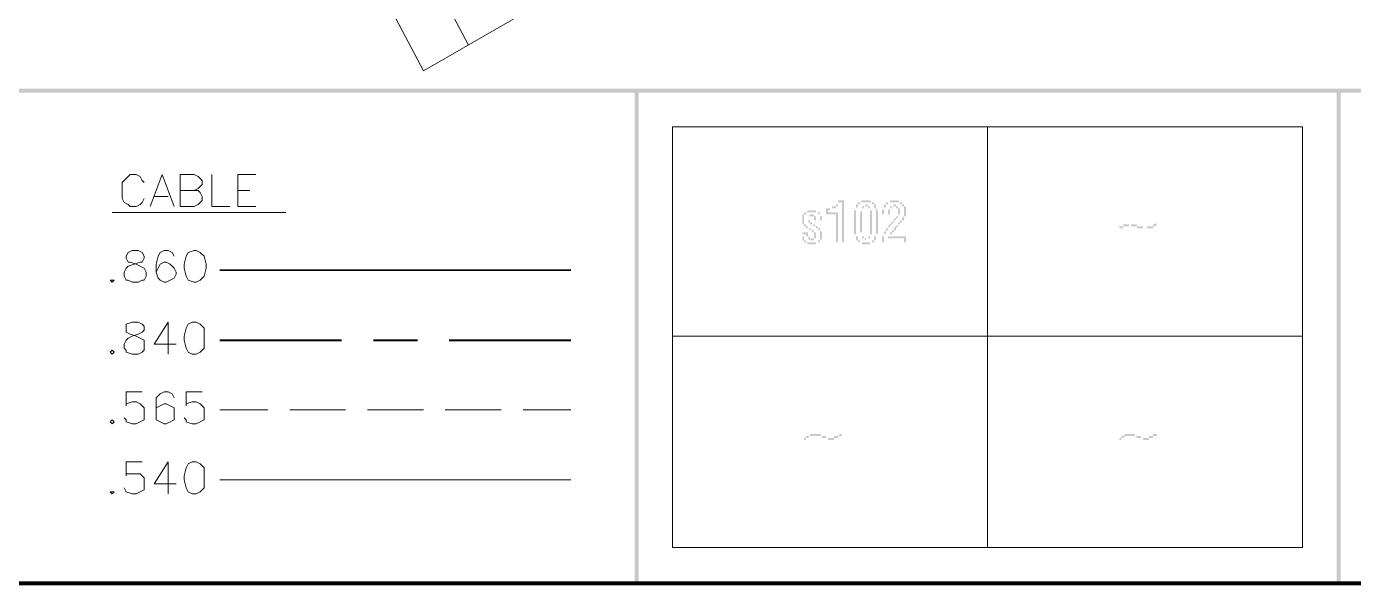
# Model space of a CAD drawing. Header units: millimetres. Extents: x 3.6 to 37.8, y 0.6 to 28.7.
# Drawn here: x 17.978 to 20.753, y 0.556 to 1.724 of the extents above; entities that cross this region are included whole.
import ezdxf

# ---------------------------------------------------------------- set-up
doc = ezdxf.new("R2010")
doc.units = ezdxf.units.MM
doc.layers.add('PDF_0', color=7, linetype='Continuous')
doc.layers.add('PDF_S102$ROAD', color=8, linetype='Continuous', true_color=0x7f7f7f)

msp = doc.modelspace()

# ---------------------------------------------------------------- hatches: boundary and pattern name
at = {"layer": 'PDF_0', "transparency": 33554559}
h = msp.add_hatch(color=256, dxfattribs=at)
h.paths.add_polyline_path([(19.67962, 1.35664), (19.67962, 1.35664), (19.67545, 1.35664), (19.67545, 1.35247), (19.67545, 1.35247), (19.67545, 1.35247), (19.67545, 1.35247), (19.67545, 1.3483), (19.67545, 1.3483), (19.67128, 1.3483), (19.67128, 1.3483), (19.67128, 1.3483), (19.67128, 1.3483), (19.67128, 1.34413), (19.66711, 1.34413), (19.66711, 1.34413), (19.66711, 1.34413), (19.66711, 1.34413), (19.66294, 1.34413), (19.66294, 1.34413), (19.66294, 1.34413), (19.66294, 1.34413), (19.65877, 1.34413), (19.65877, 1.33996), (19.65877, 1.33996), (19.6546, 1.33996), (19.6546, 1.33996), (19.6546, 1.33996), (19.6546, 1.33579), (19.67545, 1.33579), (19.67545, 1.27324), (19.68379, 1.27324), (19.68379, 1.35664)], flags=0)
h.paths.add_polyline_path([(19.67545, 1.36081), (19.68796, 1.36081), (19.68796, 1.27324), (19.67128, 1.27324), (19.67128, 1.33162), (19.65043, 1.33162), (19.65043, 1.34413), (19.6546, 1.34413), (19.6546, 1.34413), (19.6546, 1.34413), (19.65877, 1.34413), (19.65877, 1.34413), (19.65877, 1.34413), (19.65877, 1.34413), (19.66294, 1.34413), (19.66294, 1.34413), (19.66294, 1.34413), (19.66294, 1.3483), (19.66711, 1.3483), (19.66711, 1.3483), (19.66711, 1.3483), (19.66711, 1.3483), (19.66711, 1.3483), (19.67128, 1.3483), (19.67128, 1.3483), (19.67128, 1.35247), (19.67128, 1.35247), (19.67128, 1.35247), (19.67128, 1.35247), (19.67545, 1.35247), (19.67545, 1.35664), (19.67545, 1.35664), (19.67545, 1.35664), (19.67545, 1.35664), (19.67545, 1.36081), (19.67545, 1.36081)], flags=0)
h = msp.add_hatch(color=256, dxfattribs=at)
h.paths.add_polyline_path([(19.74634, 1.32328), (19.74634, 1.29409), (19.74634, 1.29409), (19.74634, 1.29409), (19.74634, 1.28992), (19.74634, 1.28992), (19.74217, 1.28992), (19.74217, 1.28992), (19.74217, 1.28575), (19.74217, 1.28575), (19.74217, 1.28575), (19.74217, 1.28575), (19.74217, 1.28158), (19.74217, 1.28158), (19.74217, 1.28158), (19.74217, 1.28158), (19.738, 1.28158), (19.738, 1.28158), (19.738, 1.28158), (19.738, 1.28158), (19.73383, 1.28158), (19.73383, 1.27741), (19.73383, 1.27741), (19.73383, 1.27741), (19.72966, 1.28158), (19.72966, 1.28158), (19.72966, 1.28158), (19.72966, 1.28158), (19.72549, 1.28158), (19.72549, 1.28158), (19.72549, 1.28158), (19.72549, 1.28158), (19.72549, 1.28575), (19.72549, 1.28575), (19.72549, 1.28575), (19.72549, 1.28575), (19.72549, 1.28575), (19.72549, 1.28575), (19.72549, 1.28992), (19.72549, 1.28992), (19.72549, 1.28992), (19.72549, 1.29409), (19.72549, 1.29409), (19.72132, 1.29409), (19.72132, 1.29826), (19.72132, 1.29826), (19.72132, 1.29826), (19.72132, 1.3066), (19.72132, 1.33579), (19.72132, 1.33579), (19.72132, 1.33579), (19.72549, 1.33996), (19.72549, 1.33996), (19.72549, 1.33996), (19.72549, 1.34413), (19.72549, 1.34413), (19.72549, 1.34413), (19.72549, 1.34413), (19.72549, 1.34413), (19.72549, 1.3483), (19.72549, 1.3483), (19.72549, 1.3483), (19.72549, 1.3483), (19.72966, 1.3483), (19.72966, 1.3483), (19.72966, 1.3483), (19.72966, 1.3483), (19.73383, 1.35247), (19.73383, 1.35247), (19.73383, 1.35247), (19.73383, 1.35247), (19.738, 1.35247), (19.738, 1.3483), (19.738, 1.3483), (19.738, 1.3483), (19.74217, 1.3483), (19.74217, 1.3483), (19.74217, 1.3483), (19.74217, 1.3483), (19.74217, 1.3483), (19.74217, 1.34413), (19.74217, 1.34413), (19.74217, 1.34413), (19.74217, 1.34413), (19.74217, 1.33996), (19.74217, 1.33996), (19.74634, 1.33996), (19.74634, 1.33579), (19.74634, 1.33579), (19.74634, 1.33579), (19.74634, 1.33162)], flags=0)
h.paths.add_polyline_path([(19.73383, 1.35664), (19.73383, 1.35664), (19.72966, 1.35664), (19.72966, 1.35664), (19.72966, 1.35664), (19.72549, 1.35664), (19.72549, 1.35664), (19.72549, 1.35664), (19.72549, 1.35664), (19.72549, 1.35664), (19.72132, 1.35664), (19.72132, 1.35664), (19.72132, 1.35247), (19.72132, 1.35247), (19.72132, 1.35247), (19.71715, 1.35247), (19.71715, 1.35247), (19.71715, 1.3483), (19.71715, 1.3483), (19.71715, 1.3483), (19.71715, 1.3483), (19.71715, 1.3483), (19.71715, 1.3483), (19.71298, 1.34413), (19.71298, 1.34413), (19.71298, 1.34413), (19.71298, 1.33996), (19.71298, 1.33996), (19.71298, 1.33996), (19.71298, 1.33996), (19.71298, 1.33996), (19.71298, 1.33579), (19.71298, 1.33579), (19.71298, 1.33579), (19.71298, 1.33579), (19.71298, 1.33162), (19.71298, 1.33162), (19.71298, 1.33162), (19.71298, 1.33162), (19.71298, 1.32745), (19.71298, 1.32745), (19.71298, 1.32745), (19.71298, 1.32745), (19.71298, 1.32328), (19.71298, 1.32328), (19.71298, 1.32328), (19.71298, 1.31911), (19.71298, 1.31911), (19.71298, 1.31494), (19.71298, 1.31494), (19.71298, 1.31494), (19.71298, 1.31077), (19.71298, 1.31077), (19.71298, 1.31077), (19.71298, 1.3066), (19.71298, 1.3066), (19.71298, 1.3066), (19.71298, 1.30243), (19.71298, 1.30243), (19.71298, 1.30243), (19.71298, 1.30243), (19.71298, 1.29826), (19.71298, 1.29826), (19.71298, 1.29826), (19.71298, 1.29826), (19.71298, 1.29409), (19.71298, 1.29409), (19.71298, 1.29409), (19.71298, 1.29409), (19.71298, 1.29409), (19.71298, 1.28992), (19.71298, 1.28992), (19.71298, 1.28992), (19.71298, 1.28575), (19.71298, 1.28575), (19.71298, 1.28575), (19.71715, 1.28575), (19.71715, 1.28158), (19.71715, 1.28158), (19.71715, 1.28158), (19.71715, 1.28158), (19.71715, 1.28158), (19.71715, 1.27741), (19.72132, 1.27741), (19.72132, 1.27741), (19.72132, 1.27741), (19.72132, 1.27741), (19.72132, 1.27324), (19.72132, 1.27324), (19.72549, 1.27324), (19.72549, 1.27324), (19.72549, 1.27324), (19.72549, 1.27324), (19.72966, 1.27324), (19.72966, 1.27324), (19.72966, 1.27324), (19.73383, 1.27324), (19.73383, 1.27324), (19.73383, 1.27324), (19.73383, 1.27324), (19.738, 1.27324), (19.738, 1.27324), (19.738, 1.27324), (19.74217, 1.27324), (19.74217, 1.27324), (19.74217, 1.27324), (19.74217, 1.27324), (19.74217, 1.27324), (19.74634, 1.27324), (19.74634, 1.27741), (19.74634, 1.27741), (19.74634, 1.27741), (19.74634, 1.27741), (19.75051, 1.27741), (19.75051, 1.27741), (19.75051, 1.28158), (19.75051, 1.28158), (19.75051, 1.28158), (19.75051, 1.28158), (19.75051, 1.28158), (19.75051, 1.28575), (19.75468, 1.28575), (19.75468, 1.28575), (19.75468, 1.28575), (19.75468, 1.28992), (19.75468, 1.28992), (19.75468, 1.28992), (19.75468, 1.29409), (19.75468, 1.29409), (19.75468, 1.29409), (19.75468, 1.29409), (19.75468, 1.29409), (19.75468, 1.29826), (19.75468, 1.29826), (19.75468, 1.29826), (19.75468, 1.29826), (19.75468, 1.30243), (19.75468, 1.30243), (19.75468, 1.30243), (19.75468, 1.3066), (19.75468, 1.3066), (19.75468, 1.3066), (19.75468, 1.31077), (19.75468, 1.31077), (19.75468, 1.31077), (19.75468, 1.31494), (19.75468, 1.31494), (19.75468, 1.31494), (19.75468, 1.31911), (19.75468, 1.31911), (19.75468, 1.31911), (19.75468, 1.32328), (19.75468, 1.32328), (19.75468, 1.32745), (19.75468, 1.32745), (19.75468, 1.32745), (19.75468, 1.33162), (19.75468, 1.33162), (19.75468, 1.33162), (19.75468, 1.33579), (19.75468, 1.33579), (19.75468, 1.33579), (19.75468, 1.33579), (19.75468, 1.33996), (19.75468, 1.33996), (19.75468, 1.33996), (19.75468, 1.33996), (19.75468, 1.34413), (19.75468, 1.34413), (19.75468, 1.34413), (19.75051, 1.34413), (19.75051, 1.3483), (19.75051, 1.3483), (19.75051, 1.3483), (19.75051, 1.3483), (19.75051, 1.3483), (19.75051, 1.3483), (19.75051, 1.3483), (19.75051, 1.35247), (19.75051, 1.35247), (19.75051, 1.35247), (19.74634, 1.35247), (19.74634, 1.35247), (19.74634, 1.35247), (19.74634, 1.35664), (19.74634, 1.35664), (19.74217, 1.35664), (19.74217, 1.35664), (19.74217, 1.35664), (19.74217, 1.35664), (19.738, 1.35664), (19.738, 1.35664), (19.738, 1.35664), (19.73383, 1.35664), (19.73383, 1.35664), (19.73383, 1.35664)], flags=0)
h.paths.add_polyline_path([(19.74217, 1.32328), (19.74217, 1.33162), (19.74217, 1.33579), (19.74217, 1.33579), (19.74217, 1.33996), (19.74217, 1.33996), (19.74217, 1.33996), (19.74217, 1.33996), (19.74217, 1.34413), (19.74217, 1.34413), (19.74217, 1.34413), (19.738, 1.34413), (19.738, 1.34413), (19.738, 1.3483), (19.738, 1.3483), (19.738, 1.3483), (19.73383, 1.3483), (19.73383, 1.3483), (19.73383, 1.3483), (19.73383, 1.3483), (19.72966, 1.3483), (19.72966, 1.3483), (19.72966, 1.3483), (19.72966, 1.34413), (19.72966, 1.34413), (19.72966, 1.34413), (19.72549, 1.34413), (19.72549, 1.34413), (19.72549, 1.34413), (19.72549, 1.33996), (19.72549, 1.33996), (19.72549, 1.33996), (19.72549, 1.33996), (19.72549, 1.33579), (19.72549, 1.33579), (19.72549, 1.33579), (19.72549, 1.32328), (19.72549, 1.29826), (19.72549, 1.29826), (19.72549, 1.29409), (19.72549, 1.29409), (19.72549, 1.29409), (19.72549, 1.28992), (19.72549, 1.28992), (19.72549, 1.28992), (19.72549, 1.28575), (19.72549, 1.28575), (19.72549, 1.28575), (19.72549, 1.28575), (19.72966, 1.28575), (19.72966, 1.28575), (19.72966, 1.28158), (19.72966, 1.28158), (19.72966, 1.28158), (19.73383, 1.28158), (19.73383, 1.28158), (19.73383, 1.28158), (19.73383, 1.28158), (19.738, 1.28158), (19.738, 1.28158), (19.738, 1.28158), (19.738, 1.28575), (19.738, 1.28575), (19.738, 1.28575), (19.74217, 1.28575), (19.74217, 1.28575), (19.74217, 1.28575), (19.74217, 1.28992), (19.74217, 1.28992), (19.74217, 1.28992), (19.74217, 1.29409), (19.74217, 1.29409), (19.74217, 1.29409), (19.74217, 1.29409), (19.74217, 1.3066)], flags=0)
h.paths.add_polyline_path([(19.73383, 1.36081), (19.73383, 1.36081), (19.738, 1.36081), (19.738, 1.36081), (19.738, 1.36081), (19.74217, 1.36081), (19.74217, 1.36081), (19.74217, 1.36081), (19.74217, 1.36081), (19.74634, 1.35664), (19.74634, 1.35664), (19.74634, 1.35664), (19.74634, 1.35664), (19.74634, 1.35664), (19.75051, 1.35664), (19.75051, 1.35664), (19.75051, 1.35247), (19.75051, 1.35247), (19.75051, 1.35247), (19.75468, 1.35247), (19.75468, 1.35247), (19.75468, 1.35247), (19.75468, 1.3483), (19.75468, 1.3483), (19.75468, 1.3483), (19.75468, 1.3483), (19.75468, 1.34413), (19.75468, 1.34413), (19.75468, 1.34413), (19.75468, 1.34413), (19.75885, 1.33996), (19.75885, 1.33996), (19.75885, 1.33996), (19.75885, 1.33996), (19.75885, 1.33579), (19.75885, 1.33579), (19.75885, 1.33579), (19.75885, 1.33579), (19.75885, 1.33579), (19.75885, 1.33162), (19.75885, 1.33162), (19.75885, 1.33162), (19.75885, 1.32745), (19.75885, 1.32745), (19.75885, 1.32745), (19.75885, 1.32745), (19.75885, 1.32328), (19.75885, 1.32328), (19.75885, 1.32328), (19.75885, 1.31911), (19.75885, 1.31911), (19.75885, 1.31911), (19.75885, 1.31494), (19.75885, 1.31494), (19.75885, 1.31077), (19.75885, 1.31077), (19.75885, 1.31077), (19.75885, 1.3066), (19.75885, 1.3066), (19.75885, 1.3066), (19.75885, 1.30243), (19.75885, 1.30243), (19.75885, 1.30243), (19.75885, 1.30243), (19.75885, 1.29826), (19.75885, 1.29826), (19.75885, 1.29826), (19.75885, 1.29826), (19.75885, 1.29409), (19.75885, 1.29409), (19.75885, 1.29409), (19.75885, 1.29409), (19.75885, 1.29409), (19.75885, 1.28992), (19.75885, 1.28992), (19.75468, 1.28992), (19.75468, 1.28992), (19.75468, 1.28575), (19.75468, 1.28575), (19.75468, 1.28575), (19.75468, 1.28158), (19.75468, 1.28158), (19.75468, 1.28158), (19.75468, 1.28158), (19.75468, 1.28158), (19.75468, 1.28158), (19.75468, 1.27741), (19.75051, 1.27741), (19.75051, 1.27741), (19.75051, 1.27741), (19.75051, 1.27324), (19.75051, 1.27324), (19.74634, 1.27324), (19.74634, 1.27324), (19.74634, 1.27324), (19.74634, 1.27324), (19.74217, 1.27324), (19.74217, 1.27324), (19.74217, 1.26907), (19.74217, 1.26907), (19.738, 1.26907), (19.738, 1.26907), (19.738, 1.26907), (19.738, 1.26907), (19.73383, 1.26907), (19.73383, 1.26907), (19.73383, 1.26907), (19.72966, 1.26907), (19.72966, 1.26907), (19.72966, 1.26907), (19.72966, 1.26907), (19.72549, 1.26907), (19.72549, 1.26907), (19.72549, 1.27324), (19.72549, 1.27324), (19.72132, 1.27324), (19.72132, 1.27324), (19.72132, 1.27324), (19.72132, 1.27324), (19.71715, 1.27324), (19.71715, 1.27324), (19.71715, 1.27741), (19.71715, 1.27741), (19.71715, 1.27741), (19.71715, 1.27741), (19.71298, 1.27741), (19.71298, 1.28158), (19.71298, 1.28158), (19.71298, 1.28158), (19.71298, 1.28158), (19.71298, 1.28158), (19.71298, 1.28575), (19.71298, 1.28575), (19.71298, 1.28575), (19.71298, 1.28992), (19.71298, 1.28992), (19.71298, 1.28992), (19.70881, 1.28992), (19.70881, 1.28992), (19.70881, 1.29409), (19.70881, 1.29409), (19.70881, 1.29409), (19.70881, 1.29409), (19.70881, 1.29409), (19.70881, 1.29826), (19.70881, 1.29826), (19.70881, 1.29826), (19.70881, 1.30243), (19.70881, 1.30243), (19.70881, 1.30243), (19.70881, 1.30243), (19.70881, 1.3066), (19.70881, 1.3066), (19.70881, 1.3066), (19.70881, 1.31077), (19.70881, 1.31077), (19.70881, 1.31494), (19.70881, 1.31494), (19.70881, 1.31494), (19.70881, 1.31911), (19.70881, 1.31911), (19.70881, 1.31911), (19.70881, 1.32328), (19.70881, 1.32328), (19.70881, 1.32328), (19.70881, 1.32745), (19.70881, 1.32745), (19.70881, 1.32745), (19.70881, 1.32745), (19.70881, 1.33162), (19.70881, 1.33162), (19.70881, 1.33162), (19.70881, 1.33162), (19.70881, 1.33579), (19.70881, 1.33579), (19.70881, 1.33579), (19.70881, 1.33579), (19.70881, 1.33996), (19.70881, 1.33996), (19.71298, 1.33996), (19.71298, 1.34413), (19.71298, 1.34413), (19.71298, 1.34413), (19.71298, 1.34413), (19.71298, 1.3483), (19.71298, 1.3483), (19.71298, 1.3483), (19.71298, 1.3483), (19.71298, 1.3483), (19.71298, 1.35247), (19.71715, 1.35247), (19.71715, 1.35247), (19.71715, 1.35247), (19.71715, 1.35664), (19.71715, 1.35664), (19.71715, 1.35664), (19.72132, 1.35664), (19.72132, 1.35664), (19.72132, 1.35664), (19.72132, 1.35664), (19.72132, 1.35664), (19.72549, 1.36081), (19.72549, 1.36081), (19.72549, 1.36081), (19.72966, 1.36081), (19.72966, 1.36081), (19.72966, 1.36081), (19.72966, 1.36081), (19.73383, 1.36081), (19.73383, 1.36081)], flags=0)
h = msp.add_hatch(color=256, dxfattribs=at)
h.paths.add_polyline_path([(19.7797, 1.28158), (19.7797, 1.28575), (19.7797, 1.28575), (19.7797, 1.28575), (19.78387, 1.28575), (19.78387, 1.28575), (19.78387, 1.28992), (19.78387, 1.28992), (19.78387, 1.28992), (19.78387, 1.28992), (19.78387, 1.28992), (19.78387, 1.29409), (19.78387, 1.29409), (19.78804, 1.29409), (19.78804, 1.29409), (19.78804, 1.29826), (19.78804, 1.29826), (19.78804, 1.29826), (19.79221, 1.29826), (19.79221, 1.30243), (19.79221, 1.30243), (19.79221, 1.30243), (19.79221, 1.30243), (19.79638, 1.3066), (19.79638, 1.3066), (19.79638, 1.3066), (19.79638, 1.3066), (19.79638, 1.3066), (19.80055, 1.31077), (19.80055, 1.31077), (19.80055, 1.31077), (19.80055, 1.31077), (19.80055, 1.31494), (19.80472, 1.31494), (19.80472, 1.31494), (19.80472, 1.31494), (19.80472, 1.31494), (19.80472, 1.31911), (19.80889, 1.31911), (19.80889, 1.31911), (19.80889, 1.31911), (19.80889, 1.32328), (19.80889, 1.32328), (19.80889, 1.32328), (19.80889, 1.32328), (19.81306, 1.32745), (19.81306, 1.32745), (19.81306, 1.32745), (19.81306, 1.32745), (19.81306, 1.33162), (19.81306, 1.33162), (19.81306, 1.33162), (19.81306, 1.33162), (19.81306, 1.33579), (19.81306, 1.33579), (19.81306, 1.33579), (19.81306, 1.33579), (19.81306, 1.33579), (19.81306, 1.33996), (19.81306, 1.33996), (19.81306, 1.33996), (19.81306, 1.34413), (19.81306, 1.34413), (19.81306, 1.34413), (19.81306, 1.34413), (19.81306, 1.3483), (19.81306, 1.3483), (19.81306, 1.3483), (19.80889, 1.3483), (19.80889, 1.35247), (19.80889, 1.35247), (19.80889, 1.35247), (19.80889, 1.35247), (19.80889, 1.35247), (19.80889, 1.35247), (19.80472, 1.35247), (19.80472, 1.35664), (19.80472, 1.35664), (19.80472, 1.35664), (19.80055, 1.35664), (19.80055, 1.35664), (19.80055, 1.35664), (19.80055, 1.35664), (19.79638, 1.35664), (19.79638, 1.35664), (19.79638, 1.35664), (19.79221, 1.35664), (19.79221, 1.35664), (19.79221, 1.35664), (19.78804, 1.35664), (19.78804, 1.35664), (19.78804, 1.35664), (19.78804, 1.35664), (19.78387, 1.35664), (19.78387, 1.35664), (19.78387, 1.35664), (19.7797, 1.35664), (19.7797, 1.35664), (19.7797, 1.35664), (19.7797, 1.35247), (19.7797, 1.35247), (19.77553, 1.35247), (19.77553, 1.35247), (19.77553, 1.35247), (19.77553, 1.35247), (19.77553, 1.35247), (19.77553, 1.3483), (19.77553, 1.3483), (19.77553, 1.3483), (19.77553, 1.3483), (19.77136, 1.34413), (19.77136, 1.34413), (19.77136, 1.34413), (19.77136, 1.34413), (19.77136, 1.33996), (19.77136, 1.33996), (19.77136, 1.33996), (19.77136, 1.33579), (19.77136, 1.33579), (19.77136, 1.33579), (19.77136, 1.33579), (19.77136, 1.33162), (19.7797, 1.33162), (19.7797, 1.33579), (19.7797, 1.33579), (19.7797, 1.33996), (19.7797, 1.33996), (19.7797, 1.33996), (19.7797, 1.33996), (19.78387, 1.34413), (19.78387, 1.34413), (19.78387, 1.34413), (19.78387, 1.34413), (19.78387, 1.3483), (19.78387, 1.3483), (19.78387, 1.3483), (19.78387, 1.3483), (19.78804, 1.3483), (19.78804, 1.3483), (19.78804, 1.3483), (19.78804, 1.3483), (19.79221, 1.35247), (19.79221, 1.35247), (19.79221, 1.35247), (19.79221, 1.35247), (19.79638, 1.35247), (19.79638, 1.3483), (19.79638, 1.3483), (19.79638, 1.3483), (19.80055, 1.3483), (19.80055, 1.3483), (19.80055, 1.3483), (19.80055, 1.3483), (19.80055, 1.3483), (19.80055, 1.34413), (19.80055, 1.34413), (19.80055, 1.34413), (19.80472, 1.34413), (19.80472, 1.33996), (19.80472, 1.33996), (19.80472, 1.33996), (19.80472, 1.33579), (19.80472, 1.33579), (19.80472, 1.33579), (19.80472, 1.33579), (19.80472, 1.33579), (19.80472, 1.33162), (19.80472, 1.33162), (19.80055, 1.33162), (19.80055, 1.33162), (19.80055, 1.32745), (19.80055, 1.32745), (19.80055, 1.32745), (19.80055, 1.32745), (19.80055, 1.32328), (19.80055, 1.32328), (19.80055, 1.32328), (19.79638, 1.32328), (19.79638, 1.32328), (19.79638, 1.31911), (19.79638, 1.31911), (19.79638, 1.31911), (19.79221, 1.31911), (19.79221, 1.31494), (19.79221, 1.31494), (19.79221, 1.31494), (19.79221, 1.31494), (19.78804, 1.31077), (19.78804, 1.31077), (19.78804, 1.31077), (19.78804, 1.31077), (19.78804, 1.31077), (19.78804, 1.31077), (19.78387, 1.3066), (19.78387, 1.3066), (19.78387, 1.3066), (19.78387, 1.3066), (19.78387, 1.3066), (19.7797, 1.30243), (19.7797, 1.30243), (19.7797, 1.30243), (19.7797, 1.30243), (19.7797, 1.29826), (19.7797, 1.29826), (19.77553, 1.29826), (19.77553, 1.29826), (19.77553, 1.29409), (19.77553, 1.29409), (19.77553, 1.29409), (19.77553, 1.29409), (19.77553, 1.29409), (19.77553, 1.28992), (19.77553, 1.28992), (19.77136, 1.28992), (19.77136, 1.28992), (19.77136, 1.28575), (19.77136, 1.28575), (19.77136, 1.28575), (19.77136, 1.28158), (19.77136, 1.28158), (19.77136, 1.28158), (19.77136, 1.28158), (19.77136, 1.27741), (19.77136, 1.27741), (19.77136, 1.27741), (19.77136, 1.27741), (19.77136, 1.27324), (19.81306, 1.27324), (19.81306, 1.28158)], flags=0)
h.paths.add_polyline_path([(19.78387, 1.28575), (19.81723, 1.28575), (19.81723, 1.27324), (19.76719, 1.27324), (19.76719, 1.27324), (19.76719, 1.27324), (19.76719, 1.27324), (19.76719, 1.27324), (19.76719, 1.27741), (19.76719, 1.27741), (19.76719, 1.27741), (19.76719, 1.27741), (19.76719, 1.28158), (19.76719, 1.28158), (19.76719, 1.28158), (19.76719, 1.28575), (19.76719, 1.28575), (19.77136, 1.28575), (19.77136, 1.28575), (19.77136, 1.28992), (19.77136, 1.28992), (19.77136, 1.28992), (19.77136, 1.28992), (19.77136, 1.29409), (19.77136, 1.29409), (19.77136, 1.29409), (19.77136, 1.29409), (19.77136, 1.29409), (19.77553, 1.29826), (19.77553, 1.29826), (19.77553, 1.29826), (19.77553, 1.29826), (19.77553, 1.30243), (19.77553, 1.30243), (19.77553, 1.30243), (19.7797, 1.30243), (19.7797, 1.3066), (19.7797, 1.3066), (19.7797, 1.3066), (19.7797, 1.3066), (19.7797, 1.3066), (19.78387, 1.31077), (19.78387, 1.31077), (19.78387, 1.31077), (19.78387, 1.31077), (19.78387, 1.31077), (19.78804, 1.31494), (19.78804, 1.31494), (19.78804, 1.31494), (19.78804, 1.31494), (19.78804, 1.31494), (19.79221, 1.31911), (19.79221, 1.31911), (19.79221, 1.31911), (19.79221, 1.31911), (19.79221, 1.32328), (19.79638, 1.32328), (19.79638, 1.32328), (19.79638, 1.32328), (19.79638, 1.32328), (19.79638, 1.32745), (19.79638, 1.32745), (19.79638, 1.32745), (19.80055, 1.32745), (19.80055, 1.33162), (19.80055, 1.33162), (19.80055, 1.33162), (19.80055, 1.33162), (19.80055, 1.33579), (19.80055, 1.33579), (19.80055, 1.33579), (19.80055, 1.33579), (19.80055, 1.33579), (19.80055, 1.33996), (19.80055, 1.33996), (19.80055, 1.33996), (19.80055, 1.34413), (19.80055, 1.34413), (19.80055, 1.34413), (19.80055, 1.34413), (19.79638, 1.34413), (19.79638, 1.34413), (19.79638, 1.3483), (19.79638, 1.3483), (19.79638, 1.3483), (19.79221, 1.3483), (19.79221, 1.3483), (19.79221, 1.3483), (19.79221, 1.3483), (19.78804, 1.3483), (19.78804, 1.3483), (19.78804, 1.3483), (19.78804, 1.34413), (19.78804, 1.34413), (19.78387, 1.34413), (19.78387, 1.34413), (19.78387, 1.34413), (19.78387, 1.34413), (19.78387, 1.33996), (19.78387, 1.33996), (19.78387, 1.33996), (19.78387, 1.33579), (19.78387, 1.33579), (19.78387, 1.33579), (19.78387, 1.33162), (19.78387, 1.33162), (19.78387, 1.33162), (19.78387, 1.33162), (19.78387, 1.33162), (19.76719, 1.33162), (19.76719, 1.33162), (19.76719, 1.33579), (19.76719, 1.33579), (19.76719, 1.33579), (19.76719, 1.33996), (19.76719, 1.33996), (19.76719, 1.33996), (19.77136, 1.34413), (19.77136, 1.34413), (19.77136, 1.34413), (19.77136, 1.34413), (19.77136, 1.3483), (19.77136, 1.3483), (19.77136, 1.3483), (19.77136, 1.3483), (19.77136, 1.35247), (19.77136, 1.35247), (19.77136, 1.35247), (19.77553, 1.35247), (19.77553, 1.35247), (19.77553, 1.35247), (19.77553, 1.35664), (19.77553, 1.35664), (19.77553, 1.35664), (19.7797, 1.35664), (19.7797, 1.35664), (19.7797, 1.35664), (19.7797, 1.35664), (19.78387, 1.35664), (19.78387, 1.36081), (19.78387, 1.36081), (19.78387, 1.36081), (19.78804, 1.36081), (19.78804, 1.36081), (19.78804, 1.36081), (19.79221, 1.36081), (19.79221, 1.36081), (19.79221, 1.36081), (19.79221, 1.36081), (19.79638, 1.36081), (19.79638, 1.36081), (19.79638, 1.36081), (19.80055, 1.36081), (19.80055, 1.36081), (19.80055, 1.36081), (19.80055, 1.36081), (19.80472, 1.35664), (19.80472, 1.35664), (19.80472, 1.35664), (19.80472, 1.35664), (19.80889, 1.35664), (19.80889, 1.35664), (19.80889, 1.35664), (19.80889, 1.35664), (19.80889, 1.35247), (19.81306, 1.35247), (19.81306, 1.35247), (19.81306, 1.35247), (19.81306, 1.35247), (19.81306, 1.3483), (19.81306, 1.3483), (19.81306, 1.3483), (19.81723, 1.3483), (19.81723, 1.34413), (19.81723, 1.34413), (19.81723, 1.34413), (19.81723, 1.34413), (19.81723, 1.33996), (19.81723, 1.33996), (19.81723, 1.33996), (19.81723, 1.33579), (19.81723, 1.33579), (19.81723, 1.33579), (19.81723, 1.33579), (19.81723, 1.33579), (19.81723, 1.33162), (19.81723, 1.33162), (19.81723, 1.33162), (19.81723, 1.33162), (19.81723, 1.32745), (19.81723, 1.32745), (19.81306, 1.32745), (19.81306, 1.32745), (19.81306, 1.32328), (19.81306, 1.32328), (19.81306, 1.32328), (19.81306, 1.32328), (19.81306, 1.32328), (19.81306, 1.31911), (19.81306, 1.31911), (19.80889, 1.31911), (19.80889, 1.31911), (19.80889, 1.31494), (19.80889, 1.31494), (19.80889, 1.31494), (19.80472, 1.31494), (19.80472, 1.31077), (19.80472, 1.31077), (19.80472, 1.31077), (19.80472, 1.31077), (19.80055, 1.31077), (19.80055, 1.3066), (19.80055, 1.3066), (19.80055, 1.3066), (19.80055, 1.3066), (19.80055, 1.3066), (19.79638, 1.30243), (19.79638, 1.30243), (19.79638, 1.30243), (19.79638, 1.29826), (19.79221, 1.29826), (19.79221, 1.29826), (19.79221, 1.29826), (19.79221, 1.29409), (19.78804, 1.29409), (19.78804, 1.29409), (19.78804, 1.29409), (19.78804, 1.28992), (19.78804, 1.28992), (19.78804, 1.28992), (19.78804, 1.28992), (19.78387, 1.28992), (19.78387, 1.28992), (19.78387, 1.28575), (19.78387, 1.28575), (19.78387, 1.28575), (19.78387, 1.28575)], flags=0)
h = msp.add_hatch(color=256, dxfattribs=at)
h.paths.add_polyline_path([(19.63792, 1.31911), (19.63792, 1.32328), (19.63792, 1.32328), (19.63792, 1.32328), (19.63792, 1.32745), (19.63792, 1.32745), (19.63792, 1.32745), (19.63792, 1.32745), (19.63792, 1.33162), (19.63375, 1.33162), (19.63375, 1.33162), (19.63375, 1.33162), (19.63375, 1.33162), (19.63375, 1.33162), (19.63375, 1.33579), (19.62958, 1.33579), (19.62958, 1.33579), (19.62958, 1.33579), (19.62958, 1.33579), (19.62541, 1.33579), (19.62541, 1.33579), (19.62541, 1.33579), (19.62541, 1.33579), (19.62124, 1.33579), (19.62124, 1.33579), (19.62124, 1.33579), (19.61707, 1.33579), (19.61707, 1.33579), (19.61707, 1.33579), (19.6129, 1.33579), (19.6129, 1.33579), (19.6129, 1.33579), (19.6129, 1.33579), (19.60873, 1.33579), (19.60873, 1.33579), (19.60873, 1.33579), (19.60873, 1.33162), (19.60873, 1.33162), (19.60456, 1.33162), (19.60456, 1.33162), (19.60456, 1.33162), (19.60456, 1.33162), (19.60456, 1.32745), (19.60456, 1.32745), (19.60456, 1.32745), (19.60456, 1.32745), (19.60456, 1.32328), (19.60456, 1.32328), (19.60456, 1.32328), (19.60456, 1.32328), (19.60456, 1.31911), (19.60456, 1.31911), (19.60456, 1.31911), (19.60456, 1.31911), (19.60456, 1.31911), (19.60456, 1.31494), (19.60456, 1.31494), (19.60456, 1.31494), (19.60456, 1.31494), (19.60456, 1.31077), (19.60456, 1.31077), (19.60456, 1.31077), (19.60873, 1.31077), (19.60873, 1.31077), (19.60873, 1.3066), (19.60873, 1.3066), (19.60873, 1.3066), (19.6129, 1.3066), (19.6129, 1.3066), (19.6129, 1.30243), (19.6129, 1.30243), (19.61707, 1.30243), (19.61707, 1.30243), (19.61707, 1.30243), (19.61707, 1.30243), (19.61707, 1.30243), (19.62124, 1.29826), (19.62124, 1.29826), (19.62124, 1.29826), (19.62124, 1.29826), (19.62541, 1.29826), (19.62541, 1.29409), (19.62541, 1.29409), (19.62541, 1.29409), (19.62958, 1.29409), (19.62958, 1.29409), (19.62958, 1.28992), (19.62958, 1.28992), (19.62958, 1.28992), (19.62958, 1.28992), (19.62958, 1.28992), (19.62958, 1.28992), (19.62958, 1.28575), (19.62958, 1.28575), (19.62958, 1.28575), (19.62958, 1.28158), (19.62958, 1.28158), (19.62958, 1.28158), (19.62958, 1.28158), (19.62541, 1.28158), (19.62541, 1.28158), (19.62541, 1.27741), (19.62541, 1.27741), (19.62124, 1.27741), (19.62124, 1.27741), (19.62124, 1.27741), (19.62124, 1.27741), (19.61707, 1.27741), (19.61707, 1.27741), (19.61707, 1.27741), (19.6129, 1.28158), (19.6129, 1.28158), (19.6129, 1.28158), (19.6129, 1.28158), (19.6129, 1.28158), (19.6129, 1.28158), (19.6129, 1.28575), (19.6129, 1.28575), (19.60873, 1.28575), (19.60873, 1.28575), (19.60873, 1.28992), (19.60873, 1.28992), (19.60873, 1.28992), (19.60039, 1.28992), (19.60039, 1.28992), (19.60039, 1.28992), (19.60039, 1.28575), (19.60039, 1.28575), (19.60456, 1.28575), (19.60456, 1.28575), (19.60456, 1.28158), (19.60456, 1.28158), (19.60456, 1.28158), (19.60456, 1.28158), (19.60456, 1.27741), (19.60456, 1.27741), (19.60456, 1.27741), (19.60456, 1.27741), (19.60873, 1.27741), (19.60873, 1.27741), (19.60873, 1.27324), (19.60873, 1.27324), (19.60873, 1.27324), (19.6129, 1.27324), (19.6129, 1.27324), (19.6129, 1.27324), (19.61707, 1.27324), (19.61707, 1.27324), (19.61707, 1.27324), (19.61707, 1.27324), (19.62124, 1.27324), (19.62124, 1.27324), (19.62124, 1.27324), (19.62124, 1.27324), (19.62541, 1.27324), (19.62541, 1.27324), (19.62541, 1.27324), (19.62958, 1.27324), (19.62958, 1.27324), (19.62958, 1.27324), (19.62958, 1.27324), (19.63375, 1.27324), (19.63375, 1.27741), (19.63375, 1.27741), (19.63375, 1.27741), (19.63375, 1.27741), (19.63792, 1.27741), (19.63792, 1.27741), (19.63792, 1.28158), (19.63792, 1.28158), (19.63792, 1.28158), (19.63792, 1.28158), (19.63792, 1.28575), (19.63792, 1.28575), (19.63792, 1.28575), (19.63792, 1.28575), (19.63792, 1.28992), (19.63792, 1.28992), (19.63792, 1.28992), (19.63792, 1.28992), (19.63792, 1.28992), (19.63792, 1.29409), (19.63792, 1.29409), (19.63792, 1.29409), (19.63792, 1.29409), (19.63792, 1.29826), (19.63792, 1.29826), (19.63375, 1.29826), (19.63375, 1.29826), (19.63375, 1.29826), (19.63375, 1.30243), (19.63375, 1.30243), (19.62958, 1.30243), (19.62958, 1.30243), (19.62958, 1.30243), (19.62958, 1.3066), (19.62541, 1.3066), (19.62541, 1.3066), (19.62541, 1.3066), (19.62541, 1.3066), (19.62541, 1.3066), (19.62124, 1.31077), (19.62124, 1.31077), (19.62124, 1.31077), (19.61707, 1.31077), (19.61707, 1.31077), (19.61707, 1.31494), (19.61707, 1.31494), (19.6129, 1.31494), (19.6129, 1.31494), (19.6129, 1.31494), (19.6129, 1.31911), (19.6129, 1.31911), (19.6129, 1.31911), (19.6129, 1.31911), (19.6129, 1.31911), (19.6129, 1.32328), (19.6129, 1.32328), (19.6129, 1.32328), (19.6129, 1.32328), (19.6129, 1.32328), (19.6129, 1.32745), (19.6129, 1.32745), (19.6129, 1.32745), (19.6129, 1.32745), (19.6129, 1.32745), (19.61707, 1.33162), (19.61707, 1.33162), (19.61707, 1.33162), (19.61707, 1.33162), (19.62124, 1.33162), (19.62124, 1.33162), (19.62124, 1.33162), (19.62124, 1.33162), (19.62541, 1.33162), (19.62541, 1.33162), (19.62541, 1.32745), (19.62541, 1.32745), (19.62541, 1.32745), (19.62541, 1.32745), (19.62958, 1.32745), (19.62958, 1.32745), (19.62958, 1.32745), (19.62958, 1.32328), (19.62958, 1.32328), (19.62958, 1.32328), (19.62958, 1.31911), (19.62958, 1.31911)], flags=0)
h.paths.add_polyline_path([(19.64209, 1.31911), (19.62958, 1.31911), (19.62958, 1.31911), (19.62541, 1.31911), (19.62541, 1.32328), (19.62541, 1.32328), (19.62541, 1.32328), (19.62541, 1.32328), (19.62541, 1.32745), (19.62541, 1.32745), (19.62541, 1.32745), (19.62541, 1.32745), (19.62124, 1.32745), (19.62124, 1.32745), (19.62124, 1.32745), (19.62124, 1.32745), (19.61707, 1.32745), (19.61707, 1.32745), (19.61707, 1.32745), (19.61707, 1.32745), (19.61707, 1.32745), (19.6129, 1.32745), (19.6129, 1.32328), (19.6129, 1.32328), (19.6129, 1.32328), (19.6129, 1.32328), (19.6129, 1.32328), (19.6129, 1.31911), (19.6129, 1.31911), (19.6129, 1.31911), (19.61707, 1.31911), (19.61707, 1.31911), (19.61707, 1.31911), (19.61707, 1.31494), (19.61707, 1.31494), (19.62124, 1.31494), (19.62124, 1.31494), (19.62124, 1.31077), (19.62124, 1.31077), (19.62541, 1.31077), (19.62541, 1.31077), (19.62541, 1.31077), (19.62541, 1.31077), (19.62541, 1.31077), (19.62541, 1.31077), (19.62541, 1.31077), (19.62958, 1.3066), (19.62958, 1.3066), (19.62958, 1.3066), (19.63375, 1.3066), (19.63375, 1.3066), (19.63375, 1.30243), (19.63375, 1.30243), (19.63375, 1.30243), (19.63792, 1.30243), (19.63792, 1.30243), (19.63792, 1.29826), (19.63792, 1.29826), (19.63792, 1.29826), (19.63792, 1.29826), (19.64209, 1.29409), (19.64209, 1.29409), (19.64209, 1.29409), (19.64209, 1.29409), (19.64209, 1.29409), (19.64209, 1.28992), (19.64209, 1.28992), (19.64209, 1.28992), (19.64209, 1.28992), (19.64209, 1.28992), (19.64209, 1.28575), (19.64209, 1.28575), (19.64209, 1.28575), (19.64209, 1.28158), (19.64209, 1.28158), (19.64209, 1.28158), (19.64209, 1.28158), (19.63792, 1.27741), (19.63792, 1.27741), (19.63792, 1.27741), (19.63792, 1.27741), (19.63792, 1.27741), (19.63792, 1.27324), (19.63792, 1.27324), (19.63375, 1.27324), (19.63375, 1.27324), (19.63375, 1.27324), (19.63375, 1.27324), (19.63375, 1.27324), (19.62958, 1.27324), (19.62958, 1.27324), (19.62958, 1.26907), (19.62958, 1.26907), (19.62541, 1.26907), (19.62541, 1.26907), (19.62541, 1.26907), (19.62124, 1.26907), (19.62124, 1.26907), (19.62124, 1.26907), (19.61707, 1.26907), (19.61707, 1.26907), (19.61707, 1.26907), (19.61707, 1.26907), (19.6129, 1.26907), (19.6129, 1.26907), (19.6129, 1.26907), (19.60873, 1.27324), (19.60873, 1.27324), (19.60873, 1.27324), (19.60873, 1.27324), (19.60873, 1.27324), (19.60456, 1.27324), (19.60456, 1.27324), (19.60456, 1.27324), (19.60456, 1.27324), (19.60456, 1.27741), (19.60456, 1.27741), (19.60456, 1.27741), (19.60039, 1.27741), (19.60039, 1.27741), (19.60039, 1.28158), (19.60039, 1.28158), (19.60039, 1.28158), (19.60039, 1.28158), (19.60039, 1.28575), (19.60039, 1.28575), (19.60039, 1.28575), (19.60039, 1.28992), (19.60039, 1.28992), (19.60039, 1.28992), (19.60039, 1.28992), (19.60039, 1.29409), (19.60039, 1.29409), (19.60039, 1.29409), (19.60039, 1.29409), (19.6129, 1.29409), (19.6129, 1.29409), (19.6129, 1.28992), (19.6129, 1.28992), (19.6129, 1.28992), (19.6129, 1.28575), (19.6129, 1.28575), (19.6129, 1.28575), (19.6129, 1.28575), (19.6129, 1.28575), (19.61707, 1.28158), (19.61707, 1.28158), (19.61707, 1.28158), (19.61707, 1.28158), (19.62124, 1.28158), (19.62124, 1.28158), (19.62124, 1.28158), (19.62124, 1.28158), (19.62541, 1.28158), (19.62541, 1.28158), (19.62541, 1.28158), (19.62541, 1.28575), (19.62541, 1.28575), (19.62541, 1.28575), (19.62541, 1.28575), (19.62541, 1.28575), (19.62541, 1.28992), (19.62541, 1.28992), (19.62541, 1.28992), (19.62541, 1.28992), (19.62541, 1.28992), (19.62541, 1.29409), (19.62541, 1.29409), (19.62124, 1.29409), (19.62124, 1.29409), (19.62124, 1.29409), (19.62124, 1.29826), (19.61707, 1.29826), (19.61707, 1.29826), (19.61707, 1.29826), (19.61707, 1.29826), (19.6129, 1.30243), (19.6129, 1.30243), (19.6129, 1.30243), (19.60873, 1.30243), (19.60873, 1.30243), (19.60873, 1.30243), (19.60873, 1.3066), (19.60873, 1.3066), (19.60456, 1.3066), (19.60456, 1.3066), (19.60456, 1.3066), (19.60456, 1.3066), (19.60456, 1.31077), (19.60456, 1.31077), (19.60456, 1.31077), (19.60039, 1.31077), (19.60039, 1.31077), (19.60039, 1.31494), (19.60039, 1.31494), (19.60039, 1.31494), (19.60039, 1.31494), (19.60039, 1.31911), (19.60039, 1.31911), (19.60039, 1.31911), (19.60039, 1.31911), (19.60039, 1.32328), (19.60039, 1.32328), (19.60039, 1.32328), (19.60039, 1.32328), (19.60039, 1.32745), (19.60039, 1.32745), (19.60039, 1.32745), (19.60039, 1.33162), (19.60039, 1.33162), (19.60039, 1.33162), (19.60456, 1.33162), (19.60456, 1.33162), (19.60456, 1.33579), (19.60456, 1.33579), (19.60456, 1.33579), (19.60456, 1.33579), (19.60873, 1.33579), (19.60873, 1.33579), (19.60873, 1.33579), (19.60873, 1.33579), (19.60873, 1.33579), (19.6129, 1.33996), (19.6129, 1.33996), (19.6129, 1.33996), (19.6129, 1.33996), (19.61707, 1.33996), (19.61707, 1.33996), (19.61707, 1.33996), (19.62124, 1.33996), (19.62124, 1.33996), (19.62124, 1.33996), (19.62541, 1.33996), (19.62541, 1.33996), (19.62541, 1.33996), (19.62541, 1.33996), (19.62958, 1.33996), (19.62958, 1.33996), (19.62958, 1.33579), (19.62958, 1.33579), (19.63375, 1.33579), (19.63375, 1.33579), (19.63375, 1.33579), (19.63375, 1.33579), (19.63375, 1.33579), (19.63792, 1.33579), (19.63792, 1.33162), (19.63792, 1.33162), (19.63792, 1.33162), (19.63792, 1.33162), (19.63792, 1.33162), (19.63792, 1.32745), (19.63792, 1.32745), (19.63792, 1.32745), (19.64209, 1.32745), (19.64209, 1.32328), (19.64209, 1.32328), (19.64209, 1.32328), (19.64209, 1.31911), (19.64209, 1.31911), (19.64209, 1.31911)], flags=0)
for points in [[(20.34265, 1.31494), (20.34265, 1.31077), (20.33848, 1.3066), (20.33848, 1.3066), (20.33848, 1.3066), (20.33848, 1.3066), (20.33431, 1.3066), (20.33431, 1.3066), (20.33431, 1.3066), (20.33431, 1.30243), (20.33014, 1.30243), (20.33014, 1.30243), (20.33014, 1.30243), (20.33014, 1.30243), (20.32597, 1.30243), (20.32597, 1.30243), (20.32597, 1.30243), (20.32597, 1.30243), (20.3218, 1.30243), (20.3218, 1.30243), (20.3218, 1.30243), (20.3218, 1.30243), (20.31763, 1.30243), (20.31763, 1.30243), (20.31763, 1.30243), (20.31763, 1.30243), (20.31346, 1.30243), (20.31346, 1.30243), (20.31346, 1.30243), (20.31346, 1.30243), (20.30929, 1.30243), (20.30929, 1.30243), (20.30929, 1.30243), (20.30929, 1.30243), (20.30512, 1.30243), (20.30512, 1.30243), (20.30512, 1.30243), (20.30095, 1.30243), (20.30095, 1.30243), (20.30095, 1.3066), (20.30095, 1.3066), (20.29678, 1.3066), (20.29678, 1.3066), (20.29678, 1.3066), (20.29261, 1.3066), (20.29261, 1.3066), (20.29261, 1.3066), (20.29261, 1.3066), (20.28844, 1.3066), (20.28844, 1.3066), (20.28844, 1.3066), (20.28844, 1.31077), (20.28427, 1.31077), (20.28427, 1.31077), (20.28427, 1.31077), (20.28427, 1.31077), (20.28427, 1.3066), (20.2801, 1.3066), (20.2801, 1.3066), (20.2801, 1.3066), (20.27593, 1.3066), (20.27593, 1.3066), (20.27593, 1.3066), (20.27593, 1.3066), (20.27593, 1.3066), (20.27176, 1.3066), (20.27176, 1.3066), (20.27176, 1.30243), (20.27176, 1.30243), (20.26759, 1.30243), (20.26759, 1.30243), (20.26759, 1.30243), (20.26759, 1.30243), (20.26342, 1.30243), (20.26342, 1.29826), (20.26342, 1.29826), (20.26342, 1.30243), (20.26342, 1.3066), (20.26759, 1.3066), (20.26759, 1.3066), (20.26759, 1.3066), (20.26759, 1.3066), (20.27176, 1.3066), (20.27176, 1.3066), (20.27176, 1.31077), (20.27176, 1.31077), (20.27176, 1.31077), (20.27593, 1.31077), (20.27593, 1.31077), (20.27593, 1.31077), (20.27593, 1.31077), (20.2801, 1.31077), (20.2801, 1.31077), (20.2801, 1.31077), (20.2801, 1.31077), (20.28427, 1.31077), (20.28427, 1.31077), (20.28427, 1.31077), (20.28427, 1.31077), (20.28844, 1.31077), (20.28844, 1.31077), (20.28844, 1.31077), (20.28844, 1.31077), (20.29261, 1.31077), (20.29261, 1.31077), (20.29261, 1.31077), (20.29261, 1.31077), (20.29678, 1.31077), (20.29678, 1.31077), (20.29678, 1.31077), (20.29678, 1.31077), (20.29678, 1.31077), (20.30095, 1.31077), (20.30095, 1.3066), (20.30095, 1.3066), (20.30512, 1.3066), (20.30512, 1.3066), (20.30512, 1.3066), (20.30512, 1.3066), (20.30929, 1.3066), (20.30929, 1.3066), (20.30929, 1.3066), (20.31346, 1.3066), (20.31346, 1.3066), (20.31346, 1.3066), (20.31346, 1.30243), (20.31763, 1.30243), (20.31763, 1.30243), (20.31763, 1.30243), (20.31763, 1.30243), (20.31763, 1.30243), (20.31763, 1.30243), (20.3218, 1.30243), (20.3218, 1.30243), (20.3218, 1.3066), (20.32597, 1.3066), (20.32597, 1.3066), (20.32597, 1.3066), (20.32597, 1.3066), (20.33014, 1.3066), (20.33014, 1.3066), (20.33014, 1.3066), (20.33014, 1.3066), (20.33014, 1.3066), (20.33431, 1.3066), (20.33431, 1.31077), (20.33431, 1.31077), (20.33431, 1.31077), (20.33848, 1.31077), (20.33848, 1.31077), (20.33848, 1.31077), (20.34265, 1.31494)], [(19.68379, 0.87292), (19.68379, 0.86875), (19.67962, 0.86875), (19.67962, 0.86875), (19.67962, 0.86875), (19.67962, 0.86875), (19.67545, 0.86875), (19.67545, 0.86458), (19.67545, 0.86458), (19.67545, 0.86458), (19.67128, 0.86458), (19.67128, 0.86458), (19.67128, 0.86458), (19.67128, 0.86458), (19.67128, 0.86458), (19.66711, 0.86458), (19.66711, 0.86458), (19.66711, 0.86041), (19.66294, 0.86041), (19.66294, 0.86041), (19.66294, 0.86041), (19.66294, 0.86041), (19.65877, 0.86041), (19.65877, 0.86041), (19.65877, 0.86041), (19.65877, 0.86041), (19.6546, 0.86041), (19.6546, 0.86041), (19.6546, 0.86041), (19.6546, 0.86458), (19.65043, 0.86458), (19.65043, 0.86458), (19.65043, 0.86458), (19.65043, 0.86458), (19.64626, 0.86458), (19.64626, 0.86458), (19.64626, 0.86458), (19.64626, 0.86458), (19.64209, 0.86458), (19.64209, 0.86458), (19.64209, 0.86458), (19.64209, 0.86875), (19.63792, 0.86875), (19.63792, 0.86875), (19.63792, 0.86875), (19.63375, 0.86875), (19.63375, 0.86875), (19.63375, 0.86875), (19.62958, 0.86875), (19.62958, 0.86875), (19.62958, 0.86875), (19.62958, 0.86875), (19.62958, 0.86875), (19.62541, 0.86875), (19.62541, 0.86875), (19.62541, 0.86875), (19.62541, 0.86875), (19.62124, 0.86875), (19.62124, 0.86875), (19.62124, 0.86875), (19.62124, 0.86875), (19.61707, 0.86875), (19.61707, 0.86875), (19.61707, 0.86875), (19.61707, 0.86875), (19.6129, 0.86458), (19.6129, 0.86458), (19.6129, 0.86458), (19.6129, 0.86458), (19.6129, 0.86458), (19.60873, 0.86458), (19.60873, 0.86458), (19.60873, 0.86041), (19.60456, 0.86041), (19.60456, 0.86041), (19.60456, 0.86041), (19.60456, 0.86458), (19.60456, 0.86458), (19.60873, 0.86458), (19.60873, 0.86875), (19.60873, 0.86875), (19.60873, 0.86875), (19.6129, 0.86875), (19.6129, 0.86875), (19.6129, 0.86875), (19.6129, 0.86875), (19.61707, 0.86875), (19.61707, 0.87292), (19.61707, 0.87292), (19.61707, 0.87292), (19.61707, 0.87292), (19.62124, 0.87292), (19.62124, 0.87292), (19.62124, 0.87292), (19.62541, 0.87292), (19.62541, 0.87292), (19.62541, 0.87292), (19.62541, 0.87292), (19.62541, 0.87292), (19.62958, 0.87292), (19.62958, 0.87292), (19.62958, 0.87292), (19.63375, 0.87292), (19.63375, 0.87292), (19.63375, 0.87292), (19.63375, 0.87292), (19.63375, 0.87292), (19.63792, 0.87292), (19.63792, 0.87292), (19.63792, 0.87292), (19.63792, 0.87292), (19.64209, 0.86875), (19.64209, 0.86875), (19.64209, 0.86875), (19.64209, 0.86875), (19.64626, 0.86875), (19.64626, 0.86875), (19.64626, 0.86875), (19.65043, 0.86875), (19.65043, 0.86875), (19.65043, 0.86875), (19.65043, 0.86458), (19.6546, 0.86458), (19.6546, 0.86458), (19.6546, 0.86458), (19.6546, 0.86458), (19.65877, 0.86458), (19.65877, 0.86458), (19.65877, 0.86458), (19.65877, 0.86458), (19.65877, 0.86458), (19.66294, 0.86458), (19.66294, 0.86458), (19.66294, 0.86458), (19.66294, 0.86458), (19.66711, 0.86458), (19.66711, 0.86458), (19.66711, 0.86458), (19.66711, 0.86875), (19.67128, 0.86875), (19.67128, 0.86875), (19.67128, 0.86875), (19.67128, 0.86875), (19.67545, 0.86875), (19.67545, 0.86875), (19.67545, 0.86875), (19.67545, 0.86875), (19.67962, 0.87292), (19.67962, 0.87292), (19.67962, 0.87292), (19.67962, 0.87292), (19.68379, 0.87292)], [(20.34265, 0.87292), (20.34265, 0.86875), (20.33848, 0.86875), (20.33848, 0.86875), (20.33848, 0.86875), (20.33848, 0.86875), (20.33431, 0.86875), (20.33431, 0.86458), (20.33431, 0.86458), (20.33431, 0.86458), (20.33014, 0.86458), (20.33014, 0.86458), (20.33014, 0.86458), (20.33014, 0.86458), (20.32597, 0.86458), (20.32597, 0.86458), (20.32597, 0.86458), (20.32597, 0.86041), (20.3218, 0.86041), (20.3218, 0.86041), (20.3218, 0.86041), (20.3218, 0.86041), (20.31763, 0.86041), (20.31763, 0.86041), (20.31763, 0.86041), (20.31763, 0.86041), (20.31346, 0.86041), (20.31346, 0.86041), (20.31346, 0.86041), (20.31346, 0.86458), (20.30929, 0.86458), (20.30929, 0.86458), (20.30929, 0.86458), (20.30929, 0.86458), (20.30512, 0.86458), (20.30512, 0.86458), (20.30512, 0.86458), (20.30095, 0.86458), (20.30095, 0.86458), (20.30095, 0.86458), (20.30095, 0.86458), (20.29678, 0.86875), (20.29678, 0.86875), (20.29678, 0.86875), (20.29261, 0.86875), (20.29261, 0.86875), (20.29261, 0.86875), (20.29261, 0.86875), (20.28844, 0.86875), (20.28844, 0.86875), (20.28844, 0.86875), (20.28844, 0.86875), (20.28427, 0.86875), (20.28427, 0.86875), (20.28427, 0.86875), (20.28427, 0.86875), (20.28427, 0.86875), (20.2801, 0.86875), (20.2801, 0.86875), (20.2801, 0.86875), (20.27593, 0.86875), (20.27593, 0.86875), (20.27593, 0.86875), (20.27593, 0.86875), (20.27593, 0.86875), (20.27176, 0.86458), (20.27176, 0.86458), (20.27176, 0.86458), (20.27176, 0.86458), (20.26759, 0.86458), (20.26759, 0.86458), (20.26759, 0.86458), (20.26759, 0.86041), (20.26342, 0.86041), (20.26342, 0.86041), (20.26342, 0.86041), (20.26342, 0.86458), (20.26342, 0.86458), (20.26759, 0.86458), (20.26759, 0.86875), (20.26759, 0.86875), (20.26759, 0.86875), (20.27176, 0.86875), (20.27176, 0.86875), (20.27176, 0.86875), (20.27176, 0.86875), (20.27176, 0.86875), (20.27593, 0.87292), (20.27593, 0.87292), (20.27593, 0.87292), (20.27593, 0.87292), (20.2801, 0.87292), (20.2801, 0.87292), (20.2801, 0.87292), (20.2801, 0.87292), (20.28427, 0.87292), (20.28427, 0.87292), (20.28427, 0.87292), (20.28427, 0.87292), (20.28844, 0.87292), (20.28844, 0.87292), (20.28844, 0.87292), (20.28844, 0.87292), (20.29261, 0.87292), (20.29261, 0.87292), (20.29261, 0.87292), (20.29261, 0.87292), (20.29678, 0.87292), (20.29678, 0.87292), (20.29678, 0.87292), (20.29678, 0.87292), (20.29678, 0.86875), (20.30095, 0.86875), (20.30095, 0.86875), (20.30095, 0.86875), (20.30512, 0.86875), (20.30512, 0.86875), (20.30512, 0.86875), (20.30512, 0.86875), (20.30929, 0.86875), (20.30929, 0.86875), (20.30929, 0.86458), (20.31346, 0.86458), (20.31346, 0.86458), (20.31346, 0.86458), (20.31346, 0.86458), (20.31763, 0.86458), (20.31763, 0.86458), (20.31763, 0.86458), (20.31763, 0.86458), (20.31763, 0.86458), (20.31763, 0.86458), (20.3218, 0.86458), (20.3218, 0.86458), (20.3218, 0.86458), (20.32597, 0.86458), (20.32597, 0.86458), (20.32597, 0.86458), (20.32597, 0.86875), (20.33014, 0.86875), (20.33014, 0.86875), (20.33014, 0.86875), (20.33014, 0.86875), (20.33014, 0.86875), (20.33431, 0.86875), (20.33431, 0.86875), (20.33431, 0.86875), (20.33431, 0.87292), (20.33848, 0.87292), (20.33848, 0.87292), (20.33848, 0.87292), (20.34265, 0.87292)]]:
    msp.add_hatch(color=256, dxfattribs=at).paths.add_polyline_path(points)

# ---------------------------------------------------------------- linework, layer by layer
at = {"layer": 'PDF_0', "lineweight": 0, "const_width": 0.00834}
msp.add_lwpolyline([(37.81912, 0.56017), (37.81912, 28.6618), (3.62095, 28.6618), (3.62095, 0.56017)], close=True, dxfattribs=at)
at = {"layer": 'PDF_0', "lineweight": 9}
for points in [[(16.18099, 9.11284), (16.10593, 8.90851), (14.9008, 2.41582), (15.6931, 2.86201), (16.37281, 3.29152), (17.44033, 3.91285), (17.97826, 4.24645), (18.54955, 4.14637), (18.4453, 3.58342), (18.05749, 3.37075), (17.9866, 3.13723), (18.2785, 2.67019), (18.44947, 2.31157), (18.80809, 1.63186), (20.10496, 2.37829), (20.155, 2.65351), (20.62621, 2.56594), (20.80969, 2.31574)], [(20.64706, 1.07725), (20.64706, 0.63523), (19.9882, 0.63523), (19.9882, 1.07725), (19.32934, 1.07725), (19.32934, 1.5151), (19.9882, 1.5151)], [(19.9882, 0.63523), (19.32934, 0.63523), (19.32934, 1.07725)]]:
    msp.add_lwpolyline(points, dxfattribs=at)
msp.add_lwpolyline([(19.9882, 1.5151), (20.64706, 1.5151), (20.64706, 1.07725), (19.9882, 1.07725)], close=True, dxfattribs=at)
at = {"layer": 'PDF_0', "color": 8, "lineweight": 0, "true_color": 0x7f7f7f}
for points in [[(18.22429, 1.39834), (18.22012, 1.40251), (18.21595, 1.41085), (18.20761, 1.41502), (18.1951, 1.41502), (18.19093, 1.41085), (18.18259, 1.40251), (18.17842, 1.39834), (18.17842, 1.39), (18.17842, 1.37332), (18.17842, 1.36498), (18.18259, 1.35664), (18.19093, 1.35247), (18.1951, 1.3483), (18.20761, 1.3483), (18.21595, 1.35247), (18.22012, 1.35664), (18.22429, 1.36498)], [(18.2368, 1.3483), (18.26182, 1.41502), (18.28684, 1.3483)], [(18.32854, 1.38166), (18.33688, 1.38166), (18.34105, 1.37749), (18.34522, 1.36915), (18.34522, 1.36081), (18.34105, 1.35664), (18.33688, 1.35247), (18.32854, 1.3483), (18.29935, 1.3483), (18.29935, 1.41502), (18.32854, 1.41502), (18.33688, 1.41085), (18.34105, 1.40668), (18.34522, 1.40251), (18.34522, 1.39417), (18.34105, 1.39), (18.33688, 1.38583), (18.32854, 1.38166), (18.29935, 1.38166)], [(18.36607, 1.41502), (18.36607, 1.3483), (18.4036, 1.3483)], [(18.45781, 1.3483), (18.42028, 1.3483), (18.42028, 1.41502), (18.45781, 1.41502)], [(18.24514, 1.36915), (18.27433, 1.36915)], [(18.42028, 1.38166), (18.4453, 1.38166)], [(18.15757, 1.33579), (18.52036, 1.33579)], [(18.28684, 1.24405), (18.28267, 1.25239), (18.27433, 1.25656), (18.26599, 1.25656), (18.25765, 1.25239), (18.25348, 1.24405), (18.24931, 1.22737), (18.24931, 1.21069), (18.25348, 1.19818), (18.25765, 1.19401), (18.26599, 1.18984), (18.27016, 1.18984), (18.2785, 1.19401), (18.28684, 1.19818), (18.29101, 1.20652), (18.29101, 1.21069), (18.28684, 1.21903), (18.2785, 1.22737), (18.27016, 1.23154), (18.26599, 1.23154), (18.25765, 1.22737), (18.25348, 1.21903), (18.24931, 1.21069)], [(18.27433, 1.03972), (18.27433, 1.10644), (18.24514, 1.06057), (18.29101, 1.06057)], [(18.22012, 0.96049), (18.18676, 0.96049), (18.18676, 0.9313), (18.18676, 0.93547), (18.19927, 0.93964), (18.20761, 0.93964), (18.21595, 0.93547), (18.22429, 0.92713), (18.22429, 0.91879), (18.22429, 0.91462), (18.22429, 0.90211), (18.21595, 0.89794), (18.20761, 0.89377), (18.19927, 0.89377), (18.18676, 0.89794), (18.18676, 0.90211), (18.18259, 0.90628)], [(18.28684, 0.94798), (18.28267, 0.95632), (18.27433, 0.96049), (18.26599, 0.96049), (18.25765, 0.95632), (18.24931, 0.94798), (18.24931, 0.9313), (18.24931, 0.91462), (18.24931, 0.90211), (18.25765, 0.89794), (18.26599, 0.89377), (18.27016, 0.89377), (18.2785, 0.89794), (18.28684, 0.90211), (18.28684, 0.91462), (18.28684, 0.92713), (18.2785, 0.9313), (18.27016, 0.93547), (18.26599, 0.93547), (18.25765, 0.9313), (18.24931, 0.92713), (18.24931, 0.91462)], [(18.34522, 0.96049), (18.31186, 0.96049), (18.31186, 0.9313), (18.31186, 0.93547), (18.32437, 0.93964), (18.33271, 0.93964), (18.34105, 0.93547), (18.34939, 0.92713), (18.34939, 0.91879), (18.34939, 0.91462), (18.34939, 0.90211), (18.34105, 0.89794), (18.33271, 0.89377), (18.32437, 0.89377), (18.31186, 0.89794), (18.31186, 0.90211), (18.30769, 0.90628)], [(18.22012, 0.81454), (18.18676, 0.81454), (18.18676, 0.78535), (18.18676, 0.78952), (18.19927, 0.78952), (18.20761, 0.78952), (18.21595, 0.78952), (18.22429, 0.78118), (18.22429, 0.77284), (18.22429, 0.7645), (18.22429, 0.75616), (18.21595, 0.75199), (18.20761, 0.74782), (18.19927, 0.74782), (18.18676, 0.75199), (18.18259, 0.76033)], [(18.27433, 0.74782), (18.27433, 0.81454), (18.24514, 0.76867), (18.29101, 0.76867)]]:
    msp.add_lwpolyline(points, dxfattribs=at)
for points in [[(18.19927, 1.25656), (18.19093, 1.25239), (18.18676, 1.24405), (18.18676, 1.23988), (18.19093, 1.23154), (18.1951, 1.23154), (18.20761, 1.22737), (18.21595, 1.2232), (18.22429, 1.21903), (18.22846, 1.21069), (18.22846, 1.20235), (18.22429, 1.19401), (18.22012, 1.19401), (18.21178, 1.18984), (18.19927, 1.18984), (18.19093, 1.19401), (18.18676, 1.19401), (18.18259, 1.20235), (18.18259, 1.21069), (18.18676, 1.21903), (18.19093, 1.2232), (18.20344, 1.22737), (18.21595, 1.23154), (18.22012, 1.23154), (18.22429, 1.23988), (18.22429, 1.24405), (18.22012, 1.25239), (18.21178, 1.25656)], [(18.32854, 1.25656), (18.31603, 1.25239), (18.31186, 1.24405), (18.30769, 1.22737), (18.30769, 1.21903), (18.31186, 1.20235), (18.31603, 1.19401), (18.32854, 1.18984), (18.33271, 1.18984), (18.34105, 1.19401), (18.34939, 1.20235), (18.35356, 1.21903), (18.35356, 1.22737), (18.34939, 1.24405), (18.34105, 1.25239), (18.33271, 1.25656)], [(18.15757, 1.19401), (18.1534, 1.19401), (18.15757, 1.18984), (18.16174, 1.19401)], [(18.19927, 1.10644), (18.18676, 1.10227), (18.18676, 1.0981), (18.18676, 1.08976), (18.18676, 1.08559), (18.1951, 1.08142), (18.20761, 1.07725), (18.21595, 1.07308), (18.22429, 1.06891), (18.22429, 1.06057), (18.22429, 1.05223), (18.22429, 1.04806), (18.22012, 1.04389), (18.21178, 1.03972), (18.19927, 1.03972), (18.18676, 1.04389), (18.18676, 1.04806), (18.18259, 1.05223), (18.18259, 1.06057), (18.18676, 1.06891), (18.19093, 1.07308), (18.19927, 1.07725), (18.21178, 1.08142), (18.22012, 1.08559), (18.22429, 1.08976), (18.22429, 1.0981), (18.22012, 1.10227), (18.21178, 1.10644)], [(18.32437, 1.10644), (18.31603, 1.10227), (18.31186, 1.09393), (18.30769, 1.07725), (18.30769, 1.06891), (18.31186, 1.05223), (18.31603, 1.04389), (18.32437, 1.03972), (18.33271, 1.03972), (18.34105, 1.04389), (18.34939, 1.05223), (18.34939, 1.06891), (18.34939, 1.07725), (18.34939, 1.09393), (18.34105, 1.10227), (18.33271, 1.10644)], [(18.15757, 1.04806), (18.1534, 1.04389), (18.15757, 1.03972), (18.16174, 1.04389)], [(18.15757, 0.90211), (18.1534, 0.89794), (18.15757, 0.89377), (18.16174, 0.89794)], [(18.32437, 0.81454), (18.31603, 0.81037), (18.31186, 0.80203), (18.30769, 0.78535), (18.30769, 0.77701), (18.31186, 0.76033), (18.31603, 0.75199), (18.32437, 0.74782), (18.33271, 0.74782), (18.34105, 0.75199), (18.34939, 0.76033), (18.34939, 0.77701), (18.34939, 0.78535), (18.34939, 0.80203), (18.34105, 0.81037), (18.33271, 0.81454)], [(18.15757, 0.75199), (18.1534, 0.75199), (18.15757, 0.74782), (18.16174, 0.75199)]]:
    msp.add_lwpolyline(points, close=True, dxfattribs=at)
at = {"layer": 'PDF_0', "color": 242, "lineweight": 35, "true_color": 0xdd0037}
msp.add_lwpolyline([(18.38275, 1.21486), (19.11667, 1.21486)], dxfattribs=at)
at = {"layer": 'PDF_0', "color": 151, "lineweight": 40, "true_color": 0x7fbfff}
for points in [[(18.38275, 1.06891), (18.63712, 1.06891)], [(18.70384, 1.06891), (18.79558, 1.06891)], [(18.8623, 1.06891), (19.11667, 1.06891)]]:
    msp.add_lwpolyline(points, dxfattribs=at)
at = {"layer": 'PDF_0', "color": 23, "lineweight": 13, "true_color": 0xdd8a6d}
for points in [[(18.38275, 0.92296), (18.48283, 0.92296)], [(18.5287, 0.92296), (18.64546, 0.92296)], [(18.69133, 0.92296), (18.80809, 0.92296)], [(18.85396, 0.92296), (18.97072, 0.92296)], [(19.01659, 0.92296), (19.11667, 0.92296)]]:
    msp.add_lwpolyline(points, dxfattribs=at)
at = {"layer": 'PDF_0', "color": 172, "lineweight": 9, "true_color": 0x0000dd}
msp.add_lwpolyline([(18.38275, 0.77701), (19.11667, 0.77701)], dxfattribs=at)
at = {"layer": 'PDF_0', "transparency": 33554559}
for points in [[(3.62095, 1.59433), (3.62095, 1.58599), (37.81912, 1.59433)], [(3.62095, 1.58599), (37.81912, 1.59433), (37.81912, 1.58599)], [(19.25845, 1.59016), (19.25011, 1.59016), (19.25845, 0.56017)], [(19.25011, 1.59016), (19.25845, 0.56017), (19.25011, 0.56017)], [(20.72629, 1.59016), (20.71795, 1.59016), (20.72629, 0.56017)], [(20.71795, 1.59016), (20.72629, 0.56017), (20.71795, 0.56017)]]:
    msp.add_solid(points, dxfattribs=at)
at = {"layer": 'PDF_S102$ROAD', "lineweight": 0}
msp.add_lwpolyline([(18.90273, 1.68575), (18.54538, 2.36161), (18.45172, 2.30729)], dxfattribs=at)

doc.saveas('drawing.dxf')
